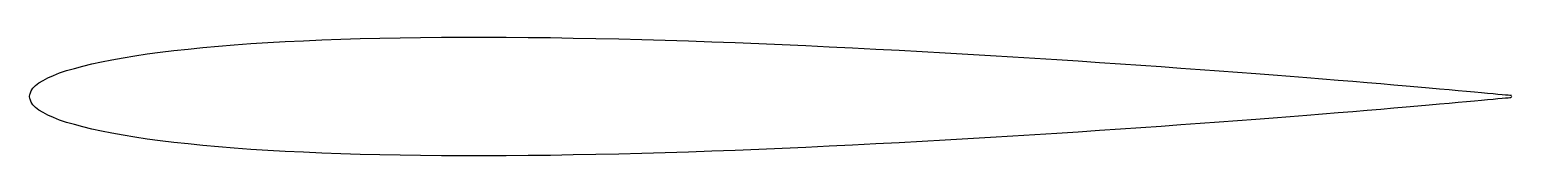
# Model space of a CAD drawing. Extents: x 0 to 300, y -12 to 12.
import ezdxf

# ---------------------------------------------------------------- set-up
doc = ezdxf.new("R2010")
doc.units = 0

msp = doc.modelspace()

# ---------------------------------------------------------------- linework, layer by layer
at = {"linetype": 'CONTINUOUS'}
msp.add_polyline3d([(300, 0, 0), (299.92, -0.26, 0), (299.7, -0.28, 0), (299.32, -0.32, 0), (298.79, -0.36, 0), (298.12, -0.43, 0), (297.29, -0.5, 0), (296.31, -0.59, 0), (295.19, -0.7, 0), (293.92, -0.81, 0), (292.51, -0.94, 0), (290.95, -1.08, 0), (289.26, -1.24, 0), (287.42, -1.4, 0), (285.44, -1.57, 0), (283.33, -1.76, 0), (281.08, -1.96, 0), (278.7, -2.16, 0), (276.19, -2.38, 0), (273.55, -2.6, 0), (270.79, -2.83, 0), (267.91, -3.07, 0), (264.91, -3.31, 0), (261.79, -3.57, 0), (258.56, -3.82, 0), (255.22, -4.09, 0), (251.78, -4.36, 0), (248.23, -4.63, 0), (244.58, -4.9, 0), (240.84, -5.18, 0), (237.01, -5.47, 0), (233.09, -5.75, 0), (229.08, -6.03, 0), (225, -6.32, 0), (220.84, -6.61, 0), (216.61, -6.89, 0), (212.31, -7.18, 0), (207.95, -7.46, 0), (203.53, -7.74, 0), (199.06, -8.02, 0), (194.54, -8.29, 0), (189.97, -8.56, 0), (185.36, -8.83, 0), (180.72, -9.09, 0), (176.05, -9.34, 0), (171.35, -9.59, 0), (166.63, -9.82, 0), (161.89, -10.05, 0), (157.14, -10.28, 0), (152.38, -10.49, 0), (147.62, -10.69, 0), (142.86, -10.88, 0), (138.11, -11.05, 0), (133.37, -11.22, 0), (128.65, -11.37, 0), (123.95, -11.5, 0), (119.28, -11.62, 0), (114.64, -11.73, 0), (110.03, -11.82, 0), (105.46, -11.89, 0), (100.94, -11.95, 0), (96.47, -11.98, 0), (92.05, -12, 0), (87.69, -12, 0), (83.39, -11.98, 0), (79.16, -11.94, 0), (75, -11.88, 0), (70.92, -11.8, 0), (66.91, -11.7, 0), (62.99, -11.58, 0), (59.16, -11.44, 0), (55.42, -11.28, 0), (51.77, -11.1, 0), (48.22, -10.9, 0), (44.78, -10.68, 0), (41.44, -10.43, 0), (38.21, -10.17, 0), (35.09, -9.89, 0), (32.09, -9.59, 0), (29.21, -9.28, 0), (26.45, -8.94, 0), (23.81, -8.59, 0), (21.3, -8.22, 0), (18.92, -7.83, 0), (16.67, -7.43, 0), (14.56, -7.02, 0), (12.58, -6.59, 0), (10.74, -6.15, 0), (9.05, -5.69, 0), (7.49, -5.23, 0), (6.08, -4.75, 0), (4.81, -4.26, 0), (3.69, -3.76, 0), (2.71, -3.25, 0), (1.88, -2.73, 0), (1.21, -2.2, 0), (0.68, -1.66, 0), (0.3, -1.12, 0), (0.08, -0.56, 0), (0.04, -0.42, 0), (0, 0, 0), (0.04, 0.42, 0), (0.08, 0.56, 0), (0.3, 1.12, 0), (0.68, 1.66, 0), (1.21, 2.2, 0), (1.88, 2.73, 0), (2.71, 3.25, 0), (3.69, 3.76, 0), (4.81, 4.26, 0), (6.08, 4.75, 0), (7.49, 5.23, 0), (9.05, 5.69, 0), (10.74, 6.15, 0), (12.58, 6.59, 0), (14.56, 7.02, 0), (16.67, 7.43, 0), (18.92, 7.83, 0), (21.3, 8.22, 0), (23.81, 8.59, 0), (26.45, 8.94, 0), (29.21, 9.28, 0), (32.09, 9.59, 0), (35.09, 9.89, 0), (38.21, 10.17, 0), (41.44, 10.43, 0), (44.78, 10.68, 0), (48.22, 10.9, 0), (51.77, 11.1, 0), (55.42, 11.28, 0), (59.16, 11.44, 0), (62.99, 11.58, 0), (66.91, 11.7, 0), (70.92, 11.8, 0), (75, 11.88, 0), (79.16, 11.94, 0), (83.39, 11.98, 0), (87.69, 12, 0), (92.05, 12, 0), (96.47, 11.98, 0), (100.94, 11.95, 0), (105.46, 11.89, 0), (110.03, 11.82, 0), (114.64, 11.73, 0), (119.28, 11.62, 0), (123.95, 11.5, 0), (128.65, 11.37, 0), (133.37, 11.22, 0), (138.11, 11.05, 0), (142.86, 10.88, 0), (147.62, 10.69, 0), (152.38, 10.49, 0), (157.14, 10.28, 0), (161.89, 10.05, 0), (166.63, 9.82, 0), (171.35, 9.59, 0), (176.05, 9.34, 0), (180.72, 9.09, 0), (185.36, 8.83, 0), (189.97, 8.56, 0), (194.54, 8.29, 0), (199.06, 8.02, 0), (203.53, 7.74, 0), (207.95, 7.46, 0), (212.31, 7.18, 0), (216.61, 6.89, 0), (220.84, 6.61, 0), (225, 6.32, 0), (229.08, 6.03, 0), (233.09, 5.75, 0), (237.01, 5.47, 0), (240.84, 5.18, 0), (244.58, 4.9, 0), (248.23, 4.63, 0), (251.78, 4.36, 0), (255.22, 4.09, 0), (258.56, 3.82, 0), (261.79, 3.57, 0), (264.91, 3.31, 0), (267.91, 3.07, 0), (270.79, 2.83, 0), (273.55, 2.6, 0), (276.19, 2.38, 0), (278.7, 2.16, 0), (281.08, 1.96, 0), (283.33, 1.76, 0), (285.44, 1.57, 0), (287.42, 1.4, 0), (289.26, 1.24, 0), (290.95, 1.08, 0), (292.51, 0.94, 0), (293.92, 0.81, 0), (295.19, 0.7, 0), (296.31, 0.59, 0), (297.29, 0.5, 0), (298.12, 0.43, 0), (298.79, 0.36, 0), (299.32, 0.32, 0), (299.7, 0.28, 0), (299.92, 0.26, 0), (300, 0.25, 0)], dxfattribs=at)

doc.saveas('drawing.dxf')
